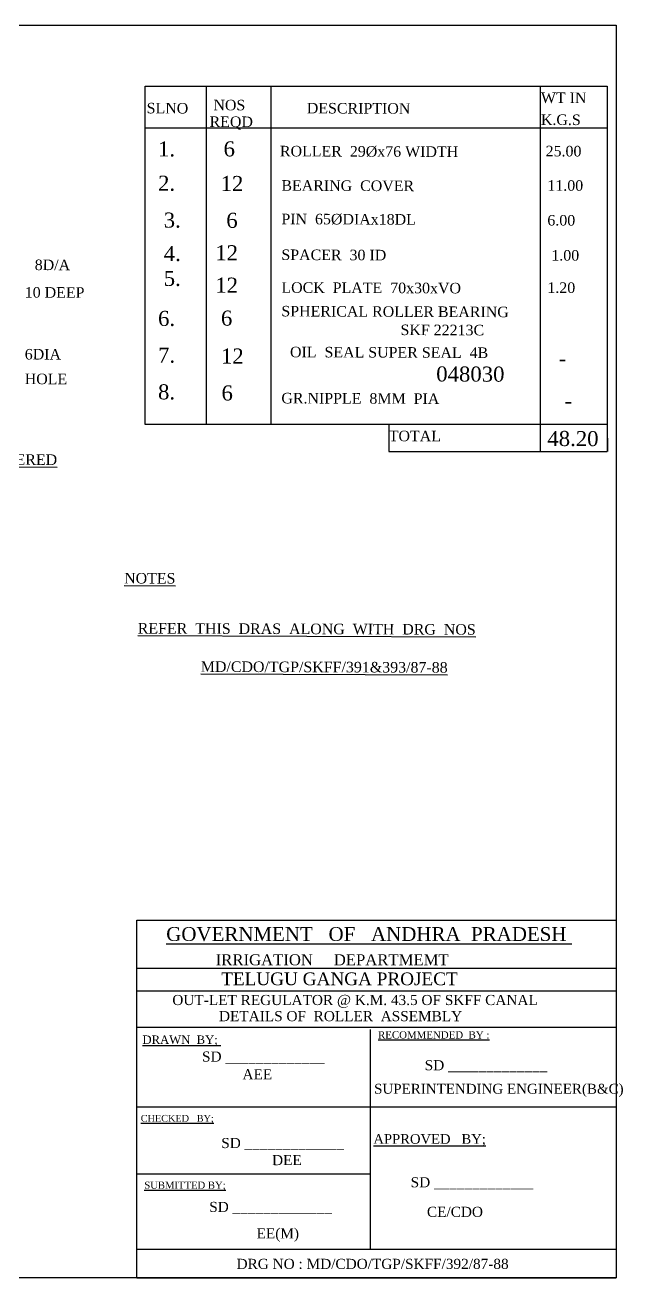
# Model space of a CAD drawing. Header units: millimetres. Extents: x 98 to 1244, y -426 to 406.
# Drawn here: x 847 to 1244, y -426 to 406 of the extents above; entities that cross this region are included whole.
import ezdxf

# ---------------------------------------------------------------- set-up
doc = ezdxf.new("R2010")
doc.units = ezdxf.units.MM
doc.header["$MEASUREMENT"] = 0
doc.layers.add('DWG. LINE', color=1, linetype='Continuous')
doc.layers.add('TEXT', color=7, linetype='Continuous')
doc.layers.add('TITLE', color=7, linetype='Continuous', lineweight=30)
doc.styles.get("Standard").update_dxf_attribs({"font": 'TIMES.TTF', "height": 7})

msp = doc.modelspace()

# ---------------------------------------------------------------- linework, layer by layer
at = {"layer": 'Defpoints'}
for points in [[(1233.17, 140.65), (1233.48, 122.8)], [(1233.17, 140.65), (1233.17, 122.8)]]:
    msp.add_lwpolyline(points, dxfattribs=at)
at = {"layer": 'DWG. LINE', "color": 1}
msp.add_lwpolyline([(926.55, 365.37), (1233.17, 365.37), (1233.17, 140.65), (926.55, 140.65)], close=True, dxfattribs=at)
at = {"layer": 'DWG. LINE', "color": 1, "linetype": 'ByBlock'}
for points in [[(966.9, 365.37), (966.9, 140.65)], [(1010.06, 140.65), (1010.06, 365.37)], [(1188.75, 365.37), (1188.75, 122.8)], [(926.55, 337.81), (1233.17, 337.81)], [(1088.17, 140.65), (1088.17, 122.8), (1233.17, 122.8)]]:
    msp.add_lwpolyline(points, dxfattribs=at)
at = {"layer": 'DWG. LINE'}
msp.add_lwpolyline([(1233.17, 140.65), (1233.17, 122.8)], dxfattribs=at)
at = {"layer": 'TITLE', "lineweight": 30}
for p, q in [((921.01, -426.22), (921.01, -188.58)), ((921.01, -220.44), (1239.21, -220.44)), ((921.01, -235.6), (1239.21, -235.6)), ((921.01, -259.53), (1239.21, -259.53)), ((921.01, -407.19), (1239.21, -407.19)), ((921.01, -426.22), (1239.21, -426.22))]:
    msp.add_line(p, q, dxfattribs=at)
at = {"layer": 'TITLE'}
for p, q in [((1239.21, -188.58), (1239.21, -426.22)), ((921.01, -312.66), (1239.21, -312.66)), ((921.01, -357.02), (1075.77, -357.02))]:
    msp.add_line(p, q, dxfattribs=at)
msp.add_lwpolyline([(97.65, 406.02), (1239.21, 406.02), (1239.21, -426.22), (97.65, -426.22)], close=True, dxfattribs=at)
at = {"layer": 'TITLE', "lineweight": 30}
for points in [[(921.01, -188.58), (1239.21, -188.58)], [(1075.77, -261.11), (1075.77, -407.19)]]:
    msp.add_lwpolyline(points, dxfattribs=at)

# ---------------------------------------------------------------- texts
at = {"layer": 'TEXT', "color": 6, "linetype": 'ByBlock'}
for s, height, p in [('WT IN', 7, (1189.2, 354.3)), ('SLNO', 7, (927.43, 347.36)), (' NOS', 7, (969.11, 349.44)), ('DESCRIPTION', 7, (1033.77, 347.36)), ('REQD', 7, (969.2, 338.37)), ('K.G.S', 7, (1189.2, 339.69)), ('  1.', 10, (927.43, 318.82)), (' 6', 10, (974.71, 318.82)), ('ROLLER  29%%Cx76 WIDTH', 7, (1015.93, 318.82)), ('25.00', 7, (1192.32, 318.82)), ('  2.        12', 10, (927.43, 296)), ('BEARING  COVER      ', 7, (1016.89, 296)), ('11.00', 7, (1193.47, 296)), ('   3.        6', 10, (927.43, 271.54)), ('PIN  65%%CDIAx18DL', 7, (1016.89, 273.74)), ('6.00', 7, (1193.47, 272.89)), ('   4.', 10, (927.43, 249.35)), (' 12', 10, (969.2, 249.82)), ('8D/A', 7, (853.12, 243.25)), ('SPACER  30 ID', 7, (1016.89, 249.97)), (' 1.00', 7, (1193.47, 249.6)), ('   5.', 10, (927.43, 232.8)), (' 12', 10, (969.2, 228.3)), ('LOCK  PLATE  70x30xVO', 7, (1016.89, 228.21)), ('1.20', 7, (1193.47, 228.13)), ('10 DEEP', 7, (846.49, 225.01)), ('  6', 10, (969.2, 206.4)), ('SPHERICAL ROLLER BEARING', 7, (1016.89, 212.5)), ('  6.', 10, (927.43, 206.21)), ('SKF 22213C', 7, (1095.98, 200.09)), ('  7.', 10, (927.43, 181.8)), ('OIL  SEAL SUPER SEAL  4B', 7, (1022.61, 185.36)), ('6DIA', 7, (846.49, 183.9)), ('  12', 10, (969.2, 181.23)), ('  -', 10, (1193.47, 179.69)), ('048030', 10, (1119.69, 169.29)), ('HOLE', 7, (846.49, 167.52)), ('  8.', 10, (927.43, 157.4)), ('  6', 10, (969.57, 156.7)), ('GR.NIPPLE  8MM  PIA', 7, (1016.89, 154.72)), ('   -', 10, (1193.47, 151.55)), ('TOTAL', 7, (1088.17, 129.62)), ('48.20', 10, (1193.47, 126.42)), ('%%UHARDENED &  TEMPERED', 7, (737.89, 114.31)), ('%%UNOTES', 7, (912.48, 35.12)), ('%%UREFER  THIS  DRAS  ALONG  WITH  DRG  NOS', 7, (921.51, 1.86)), ('%%UMD/CDO/TGP/SKFF/391&393/87-88', 7, (963.37, -23.59))]:
    msp.add_text(s, height=height, rotation=359.78784, dxfattribs=at).set_placement(p)
at = {"layer": 'TITLE', "lineweight": 30}
for s, height, p in [('%%UGOVERNMENT   OF   ANDHRA  PRADESH ', 9.2062, (940.43, -202.37)), ('DETAILS OF  ROLLER  ASSEMBLY ', 6.7159, (975.47, -255.66)), ('SD _____________', 6.7159, (964.19, -282.53)), ('SD _____________', 6.7159, (1112.05, -288.26)), ('AEE', 6.716, (991.05, -294.29)), ('SUPERINTENDING ENGINEER(B&C)', 6.5918, (1078.45, -303.85)), ('SD _____________', 6.7159, (976.97, -339.94)), ('DEE', 6.716, (1010.71, -351.3)), ('SD _____________', 6.7159, (1102.72, -366.02)), ('SD _____________', 6.7159, (968.98, -382.4)), ('CE/CDO', 6.716, (1113.53, -385.66)), ('EE(M)', 6.716, (1000.42, -399.97)), ('DRG NO : MD/CDO/TGP/SKFF/392/87-88', 6.7159, (987.13, -420.23))]:
    msp.add_text(s, height=height, dxfattribs=at).set_placement(p)
at = {"layer": 'TITLE'}
for s, height, p in [('IRRIGATION     DEPARTMEMT ', 7.3283, (973.29, -218.54)), ('TELUGU GANGA PROJECT', 8.4301, (976.93, -231.75)), (' OUT-LET REGULATOR @ K.M. 43.5 OF SKFF CANAL', 6.7159, (941.94, -244.94)), ('%%UDRAWN  BY; ', 5.5665, (924.66, -270.72)), ('%%URECOMMENDED  BY :', 4.7771, (1081.05, -267.18)), ('%%UCHECKED   BY;', 4.4961, (923.53, -322.41)), ('%%UAPPROVED   BY;', 6.4229, (1077.99, -337.1)), ('%%USUBMITTED BY;', 4.6819, (925.89, -366.92))]:
    msp.add_text(s, height=height, dxfattribs=at).set_placement(p)

doc.saveas('drawing.dxf')
